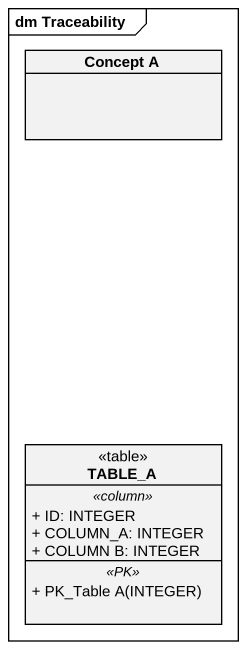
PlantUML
@startuml
mainframe dm Traceability
hide circle
hide empty members
skinparam classAttributeIconSize 0
class "Concept A" as Concept_A
class TABLE_A <<table>> {
  .. <<column>> ..
  + ID: INTEGER
  + COLUMN_A: INTEGER
  + COLUMN B: INTEGER
  .. <<PK>> ..
  + PK_Table A(INTEGER)
}
@enduml
